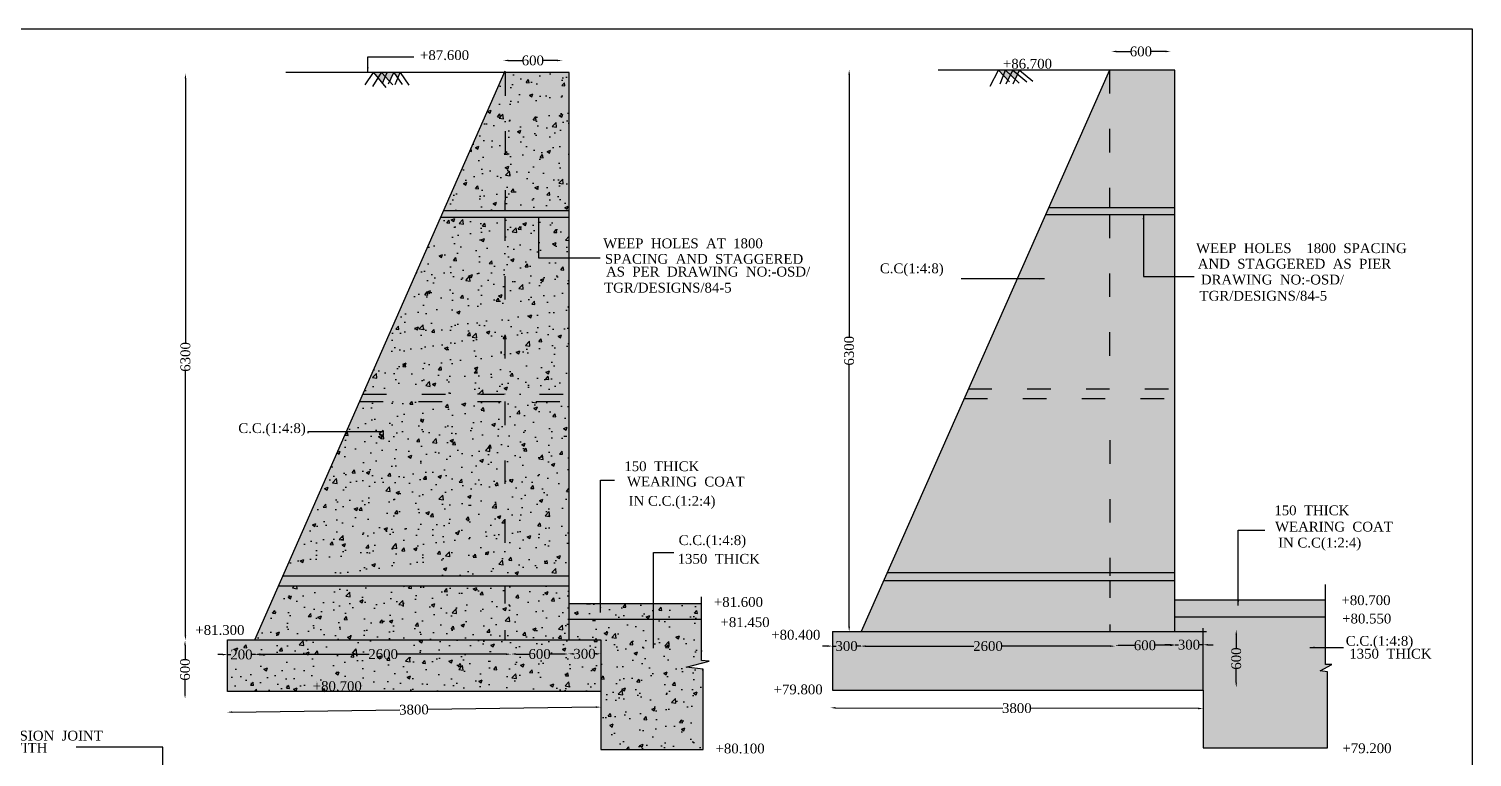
# Model space of a CAD drawing. Header units: millimetres. Extents: x 406 to 27759, y 434 to 17008.
# Drawn here: x 13044 to 27759, y 9581 to 17008 of the extents above; entities that cross this region are included whole.
import ezdxf

# ---------------------------------------------------------------- set-up
doc = ezdxf.new("R2010")
doc.units = ezdxf.units.MM
doc.linetypes.add('ACAD_ISO03W100', pattern=[30, 12, -18])
for name, color, linetype in [('DIM', 5, 'Continuous'), ('DOT LINE', 3, 'Continuous'), ('dwg', 20, 'Continuous'), ('HATCH', 2, 'Continuous'), ('TEXT', 7, 'Continuous')]:
    doc.layers.add(name, color=color, linetype=linetype)
doc.layers.add('TITLE', color=7, linetype='Continuous', lineweight=30)
doc.styles.get("Standard").update_dxf_attribs({"font": 'TIMES.TTF', "height": 100})
doc.dimstyles.new('ISO-25', dxfattribs={"dimtxt": 100, "dimasz": 50, "dimexe": 1.265, "dimexo": 0.625, "dimtad": 0, "dimdec": 1, "dimtxsty": 'Standard', "dimcen": 2.5, "dimse1": 1, "dimse2": 1, "dimclre": 5, "dimclrt": 4, "dimadec": 0, "dimazin": 0, "dimtfac": 1, "dimtdec": 1, "dimtmove": 0, "dimatfit": 3, "dimfxl": 1, "dimarcsym": 0})
pattern_1 = [(50, (0, 0), (364.3693, -31.8782), [38.1, -419.1]), (355, (0, 0), (-70.4857, 382.1133), [30.48, -335.28]), (100.451, (30.36, -2.66), (293.885, 350.2334), [32.38, -356.18]), (46.1842, (0, 101.6), (542.158, -84.0847), [57.15, -628.65]), (96.6356, (45.2, 94.6), (474.8085, 494.851), [48.57, -534.27]), (351.184, (0, 101.6), (474.809, 494.85), [45.72, -502.92]), (21, (50.8, 76.2), (303.2298, -204.531), [38.1, -419.1]), (326, (50.8, 76.2), (123.604, 368.376), [30.48, -335.28]), (71.4514, (76.07, 59.16), (426.833, 163.8457), [32.38, -356.18]), (37.5, (0, 0), (6.1772, 169.1101), [0, -331.216, 0, -340.36, 0, -336.55]), (7.5, (0, 0), (133.6393, 200.3611), [0, -194.056, 0, -323.596, 0, -128.27]), (327.5, (-113.28, 0), (271.1812, -11.4575), [0, -127, 0, -396.24, 0, -525.78]), (317.5, (-164.08, 0), (296.2584, 50.853), [0, -165.1, 0, -263.144, 0, -373.38])]

# ---------------------------------------------------------------- blocks, each defined once
blk = doc.blocks.new('*D17')
at = {"layer": 'Defpoints', "color": 0, "ltscale": 15}
for p in [(14643, 16553), (14640, 10771), (14643, 10771)]:
    blk.add_point(p, dxfattribs=at)
at = {"layer": 'DIM', "color": 0, "lineweight": -2, "ltscale": 15}
for p, q in [((14640, 16503), (14640, 13804)), ((14640, 10821), (14640, 13519))]:
    blk.add_line(p, q, dxfattribs=at)
at = {"layer": 'DIM', "color": 0, "ltscale": 15}
for points in [[(14632, 16503), (14648, 16503), (14640, 16553)], [(14632, 10821), (14648, 10821), (14640, 10771)]]:
    blk.add_solid(points, dxfattribs=at)
at = {"layer": 'DIM', "color": 4, "ltscale": 15, "insert": (14640, 13662), "char_height": 100, "attachment_point": 5, "rotation": 90}
blk.add_mtext('6300', dxfattribs=at)
blk = doc.blocks.new('*D18')
at = {"layer": 'Defpoints', "color": 0, "ltscale": 15}
for p in [(17881, 16702), (18482, 16702), (18482, 16685)]:
    blk.add_point(p, dxfattribs=at)
at = {"layer": 'DIM', "color": 0, "lineweight": -2, "ltscale": 15}
for p, q in [((17931, 16685), (18076, 16685)), ((18432, 16685), (18287, 16685))]:
    blk.add_line(p, q, dxfattribs=at)
at = {"layer": 'DIM', "color": 0, "ltscale": 15}
for points in [[(17931, 16693), (17931, 16677), (17881, 16685)], [(18432, 16693), (18432, 16677), (18482, 16685)]]:
    blk.add_solid(points, dxfattribs=at)
at = {"layer": 'DIM', "color": 4, "ltscale": 15, "insert": (18182, 16685), "char_height": 100, "attachment_point": 5}
blk.add_mtext('600', dxfattribs=at)
blk = doc.blocks.new('*D19')
at = {"layer": 'Defpoints', "color": 0, "ltscale": 15}
for p in [(14640, 10771), (14636, 10177), (14640, 10177)]:
    blk.add_point(p, dxfattribs=at)
at = {"layer": 'DIM', "color": 0, "lineweight": -2, "ltscale": 15}
for p, q in [((14636, 10721), (14636, 10580)), ((14636, 10227), (14636, 10368))]:
    blk.add_line(p, q, dxfattribs=at)
at = {"layer": 'DIM', "color": 0, "ltscale": 15}
for points in [[(14627, 10721), (14644, 10721), (14636, 10771)], [(14627, 10227), (14644, 10227), (14636, 10177)]]:
    blk.add_solid(points, dxfattribs=at)
at = {"layer": 'DIM', "color": 4, "ltscale": 15, "insert": (14636, 10474), "char_height": 100, "attachment_point": 5, "rotation": 90}
blk.add_mtext('600', dxfattribs=at)
blk = doc.blocks.new('*D20')
at = {"layer": 'Defpoints', "color": 0, "ltscale": 15}
for p in [(15069, 10630), (15353, 10630), (15353, 10627)]:
    blk.add_point(p, dxfattribs=at)
at = {"layer": 'DIM', "color": 0, "lineweight": -2, "ltscale": 15}
for p, q in [((15019, 10627), (14969, 10627)), ((15069, 10627), (15104, 10627)), ((15353, 10627), (15318, 10627)), ((15403, 10627), (15453, 10627))]:
    blk.add_line(p, q, dxfattribs=at)
at = {"layer": 'DIM', "color": 0, "ltscale": 15}
for points in [[(15019, 10635), (15019, 10618), (15069, 10627)], [(15403, 10635), (15403, 10618), (15353, 10627)]]:
    blk.add_solid(points, dxfattribs=at)
at = {"layer": 'DIM', "color": 4, "ltscale": 15, "insert": (15211, 10627), "char_height": 100, "attachment_point": 5}
blk.add_mtext('200', dxfattribs=at)
blk = doc.blocks.new('*D21')
at = {"layer": 'Defpoints', "color": 0, "ltscale": 15}
for p in [(15353, 10627), (17960, 10631), (17960, 10627)]:
    blk.add_point(p, dxfattribs=at)
at = {"layer": 'DIM', "color": 0, "lineweight": -2, "ltscale": 15}
for p, q in [((15403, 10631), (16512, 10631)), ((17910, 10631), (16801, 10631))]:
    blk.add_line(p, q, dxfattribs=at)
at = {"layer": 'DIM', "color": 0, "ltscale": 15}
for points in [[(15403, 10639), (15403, 10622), (15353, 10631)], [(17910, 10639), (17910, 10622), (17960, 10631)]]:
    blk.add_solid(points, dxfattribs=at)
at = {"layer": 'DIM', "color": 4, "ltscale": 15, "insert": (16656, 10631), "char_height": 100, "attachment_point": 5}
blk.add_mtext('2600', dxfattribs=at)
blk = doc.blocks.new('*D22')
at = {"layer": 'Defpoints', "color": 0, "ltscale": 15}
for p in [(17960, 10631), (18543, 10632), (18543, 10631)]:
    blk.add_point(p, dxfattribs=at)
at = {"layer": 'DIM', "color": 0, "lineweight": -2, "ltscale": 15}
for p, q in [((18010, 10632), (18146, 10632)), ((18493, 10632), (18357, 10632))]:
    blk.add_line(p, q, dxfattribs=at)
at = {"layer": 'DIM', "color": 0, "ltscale": 15}
for points in [[(18010, 10641), (18010, 10624), (17960, 10632)], [(18493, 10641), (18493, 10624), (18543, 10632)]]:
    blk.add_solid(points, dxfattribs=at)
at = {"layer": 'DIM', "color": 4, "ltscale": 15, "insert": (18251, 10632), "char_height": 100, "attachment_point": 5}
blk.add_mtext('600', dxfattribs=at)
blk = doc.blocks.new('*D23')
at = {"layer": 'Defpoints', "color": 0, "ltscale": 15}
for p in [(18543, 10632), (18875, 10634), (18875, 10633)]:
    blk.add_point(p, dxfattribs=at)
at = {"layer": 'DIM', "color": 0, "lineweight": -2, "ltscale": 15}
for p, q in [((18593, 10634), (18603, 10634)), ((18825, 10634), (18815, 10634))]:
    blk.add_line(p, q, dxfattribs=at)
at = {"layer": 'DIM', "color": 0, "ltscale": 15}
for points in [[(18593, 10642), (18593, 10626), (18543, 10634)], [(18825, 10643), (18825, 10626), (18875, 10634)]]:
    blk.add_solid(points, dxfattribs=at)
at = {"layer": 'DIM', "color": 4, "ltscale": 15, "insert": (18709, 10634), "char_height": 100, "attachment_point": 5, "rotation": 0.0839}
blk.add_mtext('300', dxfattribs=at)
blk = doc.blocks.new('*D24')
at = {"layer": 'Defpoints', "color": 0, "ltscale": 15}
for p in [(15065, 10039), (18875, 10091), (18875, 10091)]:
    blk.add_point(p, dxfattribs=at)
at = {"layer": 'DIM', "color": 0, "lineweight": -2, "ltscale": 15}
for p, q in [((15115, 10040), (16827, 10063)), ((18825, 10091), (17113, 10067))]:
    blk.add_line(p, q, dxfattribs=at)
at = {"layer": 'DIM', "color": 0, "ltscale": 15}
for points in [[(15115, 10048), (15115, 10032), (15065, 10039)], [(18825, 10099), (18825, 10082), (18875, 10091)]]:
    blk.add_solid(points, dxfattribs=at)
at = {"layer": 'DIM', "color": 4, "ltscale": 15, "insert": (16970, 10065), "char_height": 100, "attachment_point": 5, "rotation": 0.783}
blk.add_mtext('3800', dxfattribs=at)
blk = doc.blocks.new('*D25')
at = {"layer": 'Defpoints', "color": 0, "ltscale": 15}
for p in [(21391, 16590), (21407, 16590), (21391, 10860)]:
    blk.add_point(p, dxfattribs=at)
at = {"layer": 'DIM', "color": 0, "lineweight": -2, "ltscale": 15}
for p, q in [((21407, 16540), (21407, 13868)), ((21407, 10910), (21407, 13583))]:
    blk.add_line(p, q, dxfattribs=at)
at = {"layer": 'DIM', "color": 0, "ltscale": 15}
for points in [[(21399, 16540), (21416, 16540), (21407, 16590)], [(21399, 10910), (21416, 10910), (21407, 10860)]]:
    blk.add_solid(points, dxfattribs=at)
at = {"layer": 'DIM', "color": 4, "ltscale": 15, "insert": (21407, 13725), "char_height": 100, "attachment_point": 5, "rotation": 90}
blk.add_mtext('6300', dxfattribs=at)
blk = doc.blocks.new('*D26')
at = {"layer": 'Defpoints', "color": 0, "ltscale": 15}
for p in [(24684, 16777), (24081, 16776), (24684, 16776)]:
    blk.add_point(p, dxfattribs=at)
at = {"layer": 'DIM', "color": 0, "lineweight": -2, "ltscale": 15}
for p, q in [((24131, 16777), (24277, 16777)), ((24634, 16777), (24488, 16777))]:
    blk.add_line(p, q, dxfattribs=at)
at = {"layer": 'DIM', "color": 0, "ltscale": 15}
for points in [[(24131, 16785), (24131, 16769), (24081, 16777)], [(24634, 16785), (24634, 16769), (24684, 16777)]]:
    blk.add_solid(points, dxfattribs=at)
at = {"layer": 'DIM', "color": 4, "ltscale": 15, "insert": (24382, 16777), "char_height": 100, "attachment_point": 5}
blk.add_mtext('600', dxfattribs=at)
blk = doc.blocks.new('*D27')
at = {"layer": 'Defpoints', "color": 0, "ltscale": 15}
for p in [(25363, 10881), (25354, 10291), (25363, 10291)]:
    blk.add_point(p, dxfattribs=at)
at = {"layer": 'DIM', "color": 0, "lineweight": -2, "ltscale": 15}
for p, q in [((25354, 10831), (25354, 10691)), ((25354, 10341), (25354, 10480))]:
    blk.add_line(p, q, dxfattribs=at)
at = {"layer": 'DIM', "color": 0, "ltscale": 15}
for points in [[(25346, 10831), (25362, 10831), (25354, 10881)], [(25346, 10341), (25362, 10341), (25354, 10291)]]:
    blk.add_solid(points, dxfattribs=at)
at = {"layer": 'DIM', "color": 4, "ltscale": 15, "insert": (25354, 10586), "char_height": 100, "attachment_point": 5, "rotation": 90}
blk.add_mtext('600', dxfattribs=at)
blk = doc.blocks.new('*D28')
at = {"layer": 'Defpoints', "color": 0, "ltscale": 15}
for p in [(24727, 10727), (25017, 10727), (25017, 10727)]:
    blk.add_point(p, dxfattribs=at)
at = {"layer": 'DIM', "color": 0, "lineweight": -2, "ltscale": 15}
for p, q in [((24677, 10727), (24627, 10727)), ((24727, 10727), (24766, 10727)), ((25017, 10727), (24978, 10727)), ((25067, 10727), (25117, 10726))]:
    blk.add_line(p, q, dxfattribs=at)
at = {"layer": 'DIM', "color": 0, "ltscale": 15}
for points in [[(24677, 10735), (24677, 10719), (24727, 10727)], [(25067, 10735), (25067, 10718), (25017, 10727)]]:
    blk.add_solid(points, dxfattribs=at)
at = {"layer": 'DIM', "color": 4, "ltscale": 15, "insert": (24872, 10727), "char_height": 100, "attachment_point": 5, "rotation": 359.9361}
blk.add_mtext('300', dxfattribs=at)
blk = doc.blocks.new('*D29')
at = {"layer": 'Defpoints', "color": 0, "ltscale": 15}
for p in [(24119, 10727), (24119, 10721), (24727, 10727)]:
    blk.add_point(p, dxfattribs=at)
at = {"layer": 'DIM', "color": 0, "lineweight": -2, "ltscale": 15}
for p, q in [((24169, 10721), (24318, 10721)), ((24677, 10721), (24529, 10721))]:
    blk.add_line(p, q, dxfattribs=at)
at = {"layer": 'DIM', "color": 0, "ltscale": 15}
for points in [[(24169, 10729), (24169, 10712), (24119, 10721)], [(24677, 10729), (24677, 10712), (24727, 10721)]]:
    blk.add_solid(points, dxfattribs=at)
at = {"layer": 'DIM', "color": 4, "ltscale": 15, "insert": (24423, 10721), "char_height": 100, "attachment_point": 5}
blk.add_mtext('600', dxfattribs=at)
blk = doc.blocks.new('*D30')
at = {"layer": 'Defpoints', "color": 0, "ltscale": 15}
for p in [(21526, 10721), (21526, 10713), (24119, 10721)]:
    blk.add_point(p, dxfattribs=at)
at = {"layer": 'DIM', "color": 0, "lineweight": -2, "ltscale": 15}
for p, q in [((21576, 10713), (22679, 10713)), ((24069, 10713), (22967, 10713))]:
    blk.add_line(p, q, dxfattribs=at)
at = {"layer": 'DIM', "color": 0, "ltscale": 15}
for points in [[(21576, 10721), (21576, 10704), (21526, 10713)], [(24069, 10721), (24069, 10704), (24119, 10713)]]:
    blk.add_solid(points, dxfattribs=at)
at = {"layer": 'DIM', "color": 4, "ltscale": 15, "insert": (22823, 10713), "char_height": 100, "attachment_point": 5}
blk.add_mtext('2600', dxfattribs=at)
blk = doc.blocks.new('*D31')
at = {"layer": 'Defpoints', "color": 0, "ltscale": 15}
for p in [(21236, 10713), (21236, 10713), (21526, 10713)]:
    blk.add_point(p, dxfattribs=at)
at = {"layer": 'DIM', "color": 0, "lineweight": -2, "ltscale": 15}
for p, q in [((21186, 10714), (21136, 10714)), ((21236, 10713), (21275, 10713)), ((21526, 10713), (21487, 10713)), ((21576, 10712), (21626, 10712))]:
    blk.add_line(p, q, dxfattribs=at)
at = {"layer": 'DIM', "color": 0, "ltscale": 15}
for points in [[(21186, 10722), (21186, 10705), (21236, 10713)], [(21576, 10721), (21576, 10704), (21526, 10713)]]:
    blk.add_solid(points, dxfattribs=at)
at = {"layer": 'DIM', "color": 4, "ltscale": 15, "insert": (21381, 10713), "char_height": 100, "attachment_point": 5, "rotation": 359.8355}
blk.add_mtext('300', dxfattribs=at)
blk = doc.blocks.new('*D68')
at = {"layer": 'Defpoints', "color": 0, "linetype": 'ByBlock', "ltscale": 15}
for p in [(21217, 10082), (25017, 10077), (25017, 10075)]:
    blk.add_point(p, dxfattribs=at)
at = {"layer": 'DIM', "color": 0, "linetype": 'ByBlock', "lineweight": -2, "ltscale": 15}
for p, q in [((21267, 10084), (22974, 10081)), ((24967, 10077), (23260, 10080))]:
    blk.add_line(p, q, dxfattribs=at)
at = {"layer": 'DIM', "color": 0, "linetype": 'ByBlock', "ltscale": 15}
for points in [[(21267, 10092), (21267, 10075), (21217, 10084)], [(24967, 10085), (24967, 10068), (25017, 10077)]]:
    blk.add_solid(points, dxfattribs=at)
at = {"layer": 'DIM', "color": 4, "linetype": 'ByBlock', "ltscale": 15, "insert": (23117, 10080), "char_height": 100, "attachment_point": 5, "rotation": 359.8938}
blk.add_mtext('3800', dxfattribs=at)

msp = doc.modelspace()

# ---------------------------------------------------------------- hatches: boundary and pattern name
at = {"layer": 'HATCH', "ltscale": 15}
h = msp.add_hatch(dxfattribs=at)
h.set_pattern_fill('AR-CONC', color=256, scale=2, style=0)
h.set_pattern_definition(pattern_1)
h.paths.add_polyline_path([(4974.3, 15031.6), (4974.3, 15183.85), (4029.8, 15183.85), (3991.62, 15041.3), (3951.16, 15118.1), (3929.26, 15052.67), (3855.94, 15183.85), (3650.1, 15183.85), (3049.49, 15545.17), (2937.02, 15466.01), (2937.02, 15542.48), (2878.56, 15500.11), (2900.43, 15634.84), (3650.1, 15183.85), (4974.3, 15183.85), (4974.3, 12576.6), (5026.74, 12531.47), (5080.09, 12467.07), (5137.88, 12400.44), (5177.89, 12327.16), (5137.88, 12225), (5060.08, 12123.58), (2132.06, 12123.58), (2132.06, 12383.34), (2033.94, 12412.75), (2118.64, 12457.85), (2118.64, 12981.7), (2919.37, 12981.7), (4256.46, 15031.6)], flags=16)
h.paths.add_polyline_path([(8294.54, 15233.41), (9217.89, 15233.41), (9770.77, 15605.61), (9744.98, 15405.52), (9572.49, 15472.13), (9217.89, 15233.41), (8918.51, 15233.41), (10372.76, 13087.67), (10993.03, 13087.67), (10993.03, 12564.44), (11060.9, 12561.9), (10900.98, 12509.54), (11025.23, 12482.69), (11025.23, 12233.28), (8294.54, 12233.28)], flags=16)
h.paths.add_polyline_path([(3954.88, 8848.08), (4528.82, 8848.08), (5218.19, 4175.4), (5539.7, 4175.4), (5539.7, 2375.05), (4942.89, 2375.05), (4424.31, 3532.8), (2240.23, 3532.8), (2240.23, 4175.4), (2541.62, 4175.4), (3954.88, 8848.08), (3000.44, 9083.3), (2910.5, 8965.22), (2885.07, 9037.88), (2835.85, 8974.39), (2777.14, 9138.33)], flags=16)
h.paths.add_polyline_path([(8560.24, 9113.06), (9165.53, 9113.06), (10165.97, 9254.23), (10117.32, 9085.41), (9974.74, 9227.24), (9165.53, 9113.06), (10857.26, 4213.32), (11156.77, 4213.32), (11156.77, 3665.13), (8694.15, 3665.13), (8377.79, 2394.39), (7771.32, 2394.39), (7771.32, 4213.32), (8061.42, 4213.32)], flags=16)
h.paths.add_polyline_path([(13331.72, 9279.43), (15498.14, 9279.43), (15498.14, 8183.29), (15633.49, 8141.53), (15442.41, 8152.47), (15531.48, 8101.8), (15531.48, 6650.47), (13353.09, 6650.47), (13353.09, 8078.59), (13489.66, 8112.3), (13271.15, 8112.3), (13331.72, 8174.91)], flags=16)
h.paths.add_polyline_path([(18551.3, 16564.02), (18551.3, 11144.58), (19901.85, 11144.58), (19901.85, 10566.39), (19980.3, 10558.31), (19744.14, 10499.32), (19918.99, 10478.89), (19918.99, 9658.92), (18875.14, 9658.92), (18875.14, 10249.45), (15068.9, 10249.45), (15068.9, 10776.25), (15349.11, 10776.25), (17893.46, 16564.02), (16829.25, 16564.02), (16805.17, 16503.46), (16764.05, 16564.02), (16722.13, 16471.49), (16678.26, 16520.03), (16648.8, 16453.19), (16558.81, 16564.02)], flags=16)
h.paths.add_polyline_path([(13120.33, 4780.48), (17727.67, 4780.48, -0.32477082), (17917.83, 4409.47), (13131.72, 4409.47), (13131.72, 4389.04), (17919.51, 4389.04, -0.27958138), (17683.22, 3832.63), (13134.44, 3832.63), (13134.44, 4025.78), (13192.58, 4052.86), (13064.06, 4052.86), (13131.72, 4079.94), (13131.72, 4555.94), (13063.63, 4569.25), (13189.05, 4608.72), (13120.33, 4619.18)], flags=16)
h.paths.add_polyline_path([(15955.2, 4712.43, -0.41421356), (15947.95, 4719.68, -1), (15962.46, 4719.68, -0.41421356), (15955.2, 4712.43), (17709.28, 4712.43, -0.22873612), (17837.39, 4456.88), (13648.07, 4456.88, -0.41421356), (13640.82, 4464.13, -1), (13655.32, 4464.13, -0.41421356), (13648.07, 4456.88), (14380.05, 4456.88, -0.41421356), (14372.8, 4464.13, -1), (14387.3, 4464.13, -0.41421356), (14380.05, 4456.88), (15625.81, 4456.88, -0.41421356), (15618.55, 4464.13, -1), (15633.06, 4464.13, -0.41421356), (15625.81, 4456.88), (17837.39, 4456.88, 0.22873612), (17709.28, 4712.43)], flags=0)
h.paths.add_polyline_path([(13275.66, 4695.24, -1), (13261.15, 4695.24, -1)], flags=0)
h.paths.add_polyline_path([(13282.14, 4471.38, -1), (13267.64, 4471.38, -1)], flags=0)
h.paths.add_polyline_path([(14377.4, 4328.8, -1), (14391.91, 4328.8), (14818.08, 4328.8, -1), (14832.58, 4328.8), (15206.31, 4328.8, -1), (15220.81, 4328.8), (15646.43, 4328.8, -1), (15660.93, 4328.8), (15982.46, 4328.8, -1), (15996.97, 4328.8), (16363.35, 4328.8, -1), (16377.85, 4328.8), (16674.29, 4328.8, -1), (16688.79, 4328.8), (17035.03, 4328.8, -1), (17049.54, 4328.8), (17430.57, 4328.8, -1), (17445.08, 4328.8), (17853.28, 4328.8, -0.11937002), (17673.18, 3889.07), (17479.53, 3889.07, -1), (17465.03, 3889.07), (13656.35, 3889.07, -1), (13641.85, 3889.07), (13263.41, 3889.07, -1), (13248.91, 3889.07, -1), (13263.41, 3889.07), (13641.85, 3889.07, -1), (13656.35, 3889.07), (17465.03, 3889.07, -1), (17479.53, 3889.07), (17673.18, 3889.07, 0.11937002), (17853.28, 4328.8), (17445.08, 4328.8, -1), (17430.57, 4328.8), (17049.54, 4328.8, -1), (17035.03, 4328.8), (16688.79, 4328.8, -1), (16674.29, 4328.8), (16377.85, 4328.8, -1), (16363.35, 4328.8), (15996.97, 4328.8, -1), (15982.46, 4328.8), (15660.93, 4328.8, -1), (15646.43, 4328.8), (15220.81, 4328.8, -1), (15206.31, 4328.8), (14832.58, 4328.8, -1), (14818.08, 4328.8), (14391.91, 4328.8, -1)], flags=0)
h.paths.add_polyline_path([(13609.58, 4695.24, -1), (13595.07, 4695.24, -1)], flags=0)
h.paths.add_polyline_path([(13282.81, 4317.84, -1), (13268.31, 4317.84, -1)], flags=0)
h.paths.add_polyline_path([(13950.42, 4695.24, -1), (13935.92, 4695.24, -1)], flags=0)
h.paths.add_polyline_path([(13650.73, 4317.84, -1), (13636.23, 4317.84, -1)], flags=0)
h.paths.add_polyline_path([(13999.97, 4471.38, -1), (13985.47, 4471.38, -1)], flags=0)
h.paths.add_polyline_path([(14336.24, 4695.24, -1), (14321.74, 4695.24, -1)], flags=0)
h.paths.add_polyline_path([(13992.29, 4317.84, -1), (13977.79, 4317.84, -1)], flags=0)
h.paths.add_polyline_path([(14772.21, 4695.24, -1), (14757.71, 4695.24, -1)], flags=0)
h.paths.add_polyline_path([(14027.72, 3902.42, -1), (14013.22, 3902.42, -1)], flags=0)
h.paths.add_polyline_path([(14796.69, 4471.38, -1), (14782.19, 4471.38, -1)], flags=0)
h.paths.add_polyline_path([(15178.31, 4695.24, -1), (15163.8, 4695.24, -1)], flags=0)
h.paths.add_polyline_path([(14417.89, 3902.42, -1), (14403.39, 3902.42, -1)], flags=0)
h.paths.add_polyline_path([(15225.55, 4471.38, -1), (15211.04, 4471.38, -1)], flags=0)
h.paths.add_polyline_path([(15612.72, 4695.24, -1), (15598.22, 4695.24, -1)], flags=0)
h.paths.add_polyline_path([(14827.28, 3902.42, -1), (14812.77, 3902.42, -1)], flags=0)
h.paths.add_polyline_path([(15249.96, 3902.42, -1), (15235.46, 3902.42, -1)], flags=0)
h.paths.add_polyline_path([(15976.39, 4471.38, -1), (15961.89, 4471.38, -1)], flags=0)
h.paths.add_polyline_path([(16307.5, 4695.24, -1), (16293, 4695.24, -1)], flags=0)
h.paths.add_polyline_path([(15645.02, 3902.42, -1), (15630.52, 3902.42, -1)], flags=0)
h.paths.add_polyline_path([(16335.79, 4471.38, -1), (16321.29, 4471.38, -1)], flags=0)
h.paths.add_polyline_path([(16630.1, 4695.24, -1), (16615.59, 4695.24, -1)], flags=0)
h.paths.add_polyline_path([(15998.05, 3902.42, -1), (15983.54, 3902.42, -1)], flags=0)
h.paths.add_polyline_path([(16652.81, 4471.38, -1), (16638.31, 4471.38, -1)], flags=0)
h.paths.add_polyline_path([(17003.45, 4695.24, -1), (16988.95, 4695.24, -1)], flags=0)
h.paths.add_polyline_path([(16385.47, 3902.42, -1), (16370.97, 3902.42, -1)], flags=0)
h.paths.add_polyline_path([(17027.22, 4471.38, -1), (17012.72, 4471.38, -1)], flags=0)
h.paths.add_polyline_path([(17047.33, 4416.72, -1), (17032.83, 4416.72, -1)], flags=0)
h.paths.add_polyline_path([(17362.96, 4695.24, -1), (17348.46, 4695.24, -1)], flags=0)
h.paths.add_polyline_path([(16689.57, 3902.42, -1), (16675.07, 3902.42, -1)], flags=0)
h.paths.add_polyline_path([(17404.24, 4471.38, -1), (17389.73, 4471.38, -1)], flags=0)
h.paths.add_polyline_path([(17622.91, 4693.32, -1), (17608.41, 4693.32, -1)], flags=0)
h.paths.add_polyline_path([(17083.36, 3902.42, -1), (17068.86, 3902.42, -1)], flags=0)
h.paths.add_polyline_path([(17748.46, 4657.68, -1), (17733.95, 4657.68, -1)], flags=0)
h.paths.add_polyline_path([(17678.51, 4471.38, -1), (17664.01, 4471.38, -1)], flags=0)
h.paths.add_polyline_path([(17823.63, 4479.32, -1), (17809.12, 4479.32, -1)], flags=0)
h.paths.add_polyline_path([(17707.4, 4317.84, -1), (17692.89, 4317.84, -1)], flags=0)
h.paths.add_polyline_path([(17824.34, 4270.22, -1), (17809.84, 4270.22, -1)], flags=0)
h.paths.add_polyline_path([(17794.09, 4177.01, -1), (17779.58, 4177.01, -1)], flags=0)
h.paths.add_polyline_path([(21236, 10860.43), (21528, 10860.43), (24060.9, 16588.03), (23145.46, 16588.03), (23100.86, 16493.74), (23052.29, 16539.87), (23026.79, 16486.34), (22928.36, 16588.03), (24728.05, 16588.03), (24728.05, 11185.02), (26265.29, 11183.41), (26265.29, 10524.91), (26327.03, 10524.91), (26209.07, 10462.13), (26283.02, 10450.01), (26283.02, 9675.54), (25016.91, 9675.54), (25016.91, 10264.46), (21236, 10264.46)], flags=16)
h.paths.add_polyline_path([(17734.83, 4054.83, -1), (17720.33, 4054.83, -1)], flags=0)
h.paths.add_polyline_path([(17674.32, 3902.42, -1), (17659.81, 3902.42, -1)], flags=0)
h.paths.add_polyline_path([(10271.91, 13236.47), (10372.76, 13087.67), (10993.03, 13087.67), (10993.03, 12564.44), (11060.9, 12561.9), (10900.98, 12509.54), (11025.23, 12482.69), (11025.23, 12233.28), (8294.54, 12233.28), (8294.54, 13236.47)])
h = msp.add_hatch(dxfattribs=at)
h.set_pattern_fill('AR-CONC', color=256, scale=2, style=0)
h.set_pattern_definition(pattern_1)
h.paths.add_polyline_path([(17898.18, 15154.69), (17899.2, 16564.02), (17893.46, 16564.02), (17273.9, 15154.69)])
h.paths.add_polyline_path([(17898.18, 15154.69), (18551.3, 15154.69), (18551.3, 16564.02), (17899.2, 16564.02)])
h.paths.add_polyline_path([(16450.26, 13281.1), (17896.83, 13281.1), (17898.13, 15085.93), (17243.68, 15085.93)])
h.paths.add_polyline_path([(17896.83, 13281.1), (18551.3, 13281.1), (18551.3, 15085.93), (17898.13, 15085.93)])
h.paths.add_polyline_path([(16417.52, 13206.62), (15635.7, 11428.18), (17895.5, 11428.18), (17896.78, 13206.62)])
h.paths.add_polyline_path([(18551.3, 13206.62), (17896.78, 13206.62), (17895.5, 11428.18), (18551.3, 11428.18)])
h.paths.add_polyline_path([(15068.9, 10776.25), (15068.9, 10249.45), (18875.14, 10249.45), (18875.14, 10776.25)])
h.paths.add_polyline_path([(17895.03, 10776.25), (17895.42, 11326.5), (15591, 11326.5), (15349.11, 10776.25)])
h.paths.add_polyline_path([(18551.3, 11326.5), (17895.42, 11326.5), (17895.03, 10776.25), (18551.3, 10776.25)])
h.paths.add_polyline_path([(19744.14, 10499.32), (19980.3, 10558.31), (19901.85, 10566.39), (19901.85, 10985.39), (18551.3, 10985.39), (18551.3, 10776.25), (18875.14, 10776.25), (18875.14, 9658.92), (19918.99, 9658.92), (19918.99, 10478.89)])
h.paths.add_polyline_path([(18551.3, 11144.58), (18551.3, 10985.39), (19901.85, 10985.39), (19901.85, 11144.58)])
h = msp.add_hatch(dxfattribs=at)
h.set_pattern_fill('AR-CONC', color=256, scale=2, style=0)
h.set_pattern_definition(pattern_1)
h.paths.add_polyline_path([(24728.05, 16588.03), (24060.9, 16588.03), (24061.87, 15185.89), (24728.05, 15185.89)])
h.paths.add_polyline_path([(24060.9, 16588.03), (23440.83, 15185.89), (24061.87, 15185.89)])
h.paths.add_polyline_path([(24061.92, 15113.55), (23408.84, 15113.55), (22622.55, 13335.54), (24063.15, 13335.54)])
h.paths.add_polyline_path([(24728.05, 15113.55), (24061.92, 15113.55), (24063.15, 13335.54), (24728.05, 13335.54)])
h.paths.add_polyline_path([(24728.05, 13236.37), (22578.7, 13236.37), (21795.24, 11464.74), (24728.05, 11464.74)])
h.paths.add_polyline_path([(24064.5, 11383.66), (21759.38, 11383.66), (21528, 10860.43), (24064.86, 10860.43)])
h.paths.add_polyline_path([(24728.05, 11383.66), (24064.5, 11383.66), (24064.86, 10860.43), (24728.05, 10860.43)])
h.paths.add_polyline_path([(25016.91, 10860.43), (21236, 10860.43), (21236, 10264.46), (25016.91, 10264.46)])
h.paths.add_polyline_path([(26265.29, 11010.84), (24728.05, 11011.29), (24728.05, 10860.43), (25016.91, 10860.43), (25016.91, 10264.46), (25016.91, 9675.54), (26283.02, 9675.54), (26283.02, 10450.01), (26209.07, 10462.13), (26327.03, 10524.91), (26265.29, 10524.91)])
h.paths.add_polyline_path([(26265.29, 11183.41), (24728.05, 11185.02), (24728.05, 11011.29), (26265.29, 11010.84)])

# ---------------------------------------------------------------- linework, layer by layer
at = {"layer": 'DOT LINE', "linetype": 'ACAD_ISO03W100', "ltscale": 20}
for points in [[(17899.2, 16564.02), (17898.18, 15154.69)], [(24060.9, 16588.03), (24061.87, 15185.89)], [(17898.13, 15085.93), (17896.83, 13281.1)], [(24061.92, 15113.55), (24063.15, 13335.54)], [(16450.26, 13281.1), (18551.3, 13281.1)], [(22622.55, 13335.54), (24728.05, 13335.54)], [(16417.52, 13206.62), (18551.3, 13206.62)], [(17896.78, 13206.62), (17895.5, 11428.18)], [(22578.7, 13236.37), (24728.05, 13236.37)], [(24063.51, 12811.94), (24064.47, 11428.71)]]:
    msp.add_lwpolyline(points, dxfattribs=at)
at = {"layer": 'DOT LINE', "linetype": 'ACAD_ISO03W100', "ltscale": 15}
for points in [[(24064.5, 11383.66), (24064.86, 10860.43)], [(17895.42, 11326.5), (17895.03, 10776.25)]]:
    msp.add_lwpolyline(points, dxfattribs=at)
at = {"layer": 'dwg', "ltscale": 15}
for points in [[(15349.13, 10776.3), (17900.3, 16579.57)], [(18551.3, 10776.25), (18551.3, 16564.02), (15663.38, 16564.02)], [(24060.9, 16588.03), (21528, 10860.43)], [(24728.05, 10860.43), (24728.05, 16588.03), (22313.45, 16588.03)], [(23440.83, 15185.89), (24728.05, 15185.89)], [(17243.68, 15085.93), (18551.3, 15085.93)], [(17273.9, 15154.69), (18551.3, 15154.69)], [(23408.84, 15113.55), (24728.05, 15113.55)], [(15635, 11428.18), (18551.3, 11428.18)], [(21759.38, 11383.66), (24728.05, 11383.66)], [(21795.24, 11464.74), (24728.05, 11464.74)], [(25016.91, 10264.46), (25016.91, 9675.54), (26283.02, 9675.54), (26283.02, 10450.01), (26209.07, 10462.13), (26327.03, 10524.91), (26265.29, 10524.91), (26265.29, 11339.75)], [(15068.9, 10776.25), (18875.14, 10776.25), (18875.14, 9658.92), (19918.99, 9658.92), (19918.99, 10478.89), (19744.14, 10499.32), (19980.3, 10558.31), (19901.85, 10566.39), (19901.85, 11214.84)], [(15591, 11326.5), (18551.3, 11326.5)], [(24728.05, 11185.02), (26265.29, 11183.41)], [(19901.85, 11144.58), (18551.3, 11144.58)], [(19901.85, 10985.39), (18538.44, 10985.39)], [(21236, 10860.43), (21236, 10264.46), (25016.91, 10264.46), (25016.91, 10896.48)], [(24728.05, 11011.29), (26265.29, 11010.84)], [(18875.14, 10249.45), (15068.9, 10249.45), (15068.9, 10776.25)], [(21236, 10860.43), (25050.15, 10860.43)]]:
    msp.add_lwpolyline(points, dxfattribs=at)
at = {"layer": 'HATCH', "ltscale": 15}
for points in [[(16473.09, 16435.92), (16558.81, 16564.02), (16684.37, 16409.39)], [(16551.57, 16421.45), (16638.49, 16564.02), (16753.19, 16437.13)], [(16648.8, 16453.19), (16697.65, 16564.02)], [(16710.93, 16446.78), (16764.05, 16564.02), (16848.57, 16439.54)], [(16779.75, 16439.54), (16829.25, 16564.02), (16917.38, 16432.3)], [(22843.37, 16424.18), (22928.36, 16588.03), (23043.49, 16469.08)], [(22947.42, 16446.99), (23001.6, 16588.03), (23142.04, 16454.62)], [(23007.59, 16446.06), (23075.24, 16588.03), (23219.96, 16468.31)], [(23079.52, 16448.63), (23145.46, 16588.03), (23280.76, 16473.44)]]:
    msp.add_lwpolyline(points, dxfattribs=at)
at = {"layer": 'TITLE', "ltscale": 15}
msp.add_lwpolyline([(406.5, 17007.61), (27759.14, 17007.61), (27759.14, 434.16), (406.5, 434.16)], close=True, dxfattribs=at)

# ---------------------------------------------------------------- texts
at = {"layer": 'TEXT', "ltscale": 15}
for s, p in [('+87.600', (17031.64, 16690.18)), ('+86.700', (22975.17, 16601.62)), ('WEEP  HOLES  AT  1800', (18898.98, 14770.07)), ('WEEP  HOLES    1800  SPACING', (24944.41, 14721.04)), ('SPACING  AND  STAGGERED', (18916.21, 14611.62)), ('AS  PER  DRAWING  NO:-OSD/', (18928.39, 14481.98)), ('C.C(1:4:8)', (21720.71, 14515.33)), ('AND  STAGGERED  AS  PIER  ', (24961.65, 14562.59)), ('DRAWING  NO:-OSD/', (24992.97, 14400.95)), ('TGR/DESIGNS/84-5', (18908.74, 14318.39)), ('TGR/DESIGNS/84-5', (24979.89, 14235.79)), ('C.C.(1:4:8)', (15178.89, 12885.85)), ('150  THICK', (19114.92, 12496.98)), ('WEARING  COAT', (19142.1, 12340.82)), ('IN C.C.(1:2:4)', (19159.09, 12143.91)), ('150  THICK', (25742.38, 12047.4)), ('WEARING  COAT', (25750.12, 11881.09)), ('C.C.(1:4:8)', (19668.79, 11743.31)), ('IN C.C(1:2:4)', (25781.09, 11718.64)), ('1350  THICK', (19658.6, 11553.2)), ('+81.600', (20028.09, 11113.23)), ('+80.700', (26426.83, 11131.25)), ('+80.550', (26434.25, 10943.78)), ('+81.300', (14741.1, 10827.37)), ('+81.450', (20095.72, 10907.14)), ('+80.400', (20613.1, 10778.76)), ('C.C.(1:4:8)', (26470.56, 10716.39)), ('1350  THICK', (26506.88, 10585.76)), ('+80.700', (15937.8, 10255.18)), ('+79.800', (20636.77, 10221.3)), ('TO  BEFILLED  WITH', (11772.97, 9625.67)), ('12  THICK  EXPASION  JOINT', (11791.53, 9749.91)), ('+80.100', (20045.05, 9618.95)), ('+79.200', (26436.83, 9621.35))]:
    msp.add_text(s, height=100, dxfattribs=at).set_placement(p)

# ---------------------------------------------------------------- dimensions: what is measured, and where the dimension line sits
at = {"layer": 'DIM', "ltscale": 15}
for p1, p2, distance, text, picture, middle in [((24080.51, 16775.53), (24684.16, 16775.53), 1.35, '600', '*D26', (24382.34, 16776.87)), ((17881.47, 16701.69), (18482.38, 16701.69), -16.65, '600', '*D18', (18181.93, 16685.04)), ((14643, 16552.53), (14643, 10771.37), -2.93, '6300', '*D17', (14640.07, 13661.95)), ((21390.86, 10860.43), (21390.86, 16590.31), -16.51, '6300', '*D25', (21407.37, 13725.37)), ((14640.07, 10771.37), (14640.07, 10176.5), -4.56, '600', '*D19', (14635.51, 10473.94)), ((21525.68, 10712.53), (21236, 10713.36), 0, '300', '*D31', (21380.84, 10712.94)), ((24119.45, 10720.77), (21525.68, 10720.77), 8.25, '2600', '*D30', (22822.57, 10712.53)), ((24727.11, 10726.91), (24119.45, 10726.91), 6.14, '600', '*D29', (24423.28, 10720.77)), ((24727.11, 10726.91), (25016.91, 10726.59), 0, '300', '*D28', (24872.01, 10726.75)), ((25363.22, 10880.57), (25363.22, 10290.61), -9.28, '600', '*D27', (25353.94, 10585.59)), ((15068.9, 10630.26), (15352.93, 10630.26), -3.46, '200', '*D20', (15210.92, 10626.8)), ((15352.93, 10626.8), (17960, 10626.8), 4.01, '2600', '*D21', (16656.46, 10630.81)), ((17960, 10630.81), (18542.96, 10630.81), 1.66, '600', '*D22', (18251.48, 10632.47)), ((18542.96, 10632.47), (18875.14, 10632.95), 1.37, '300', '*D23', (18709.05, 10634.09)), ((15065.1, 10039.18), (18875.14, 10091.25), 0, '3800', '*D24', (16970.12, 10065.22))]:
    dim = msp.add_aligned_dim(p1=p1, p2=p2, distance=distance, text=text, dimstyle='ISO-25', dxfattribs=at)
    dim.commit()
    dim.dimension.update_dxf_attribs({"geometry": picture, "text_midpoint": middle})
at = {"layer": 'DIM', "linetype": 'ByBlock', "ltscale": 15}
dim = msp.add_aligned_dim(p1=(21217.26, 10082.19), p2=(25016.91, 10075.15), distance=1.59, text='3800', dimstyle='ISO-25', dxfattribs=at)
dim.commit()
dim.dimension.update_dxf_attribs({"geometry": '*D68', "text_midpoint": (23117.09, 10080.26)})

# ---------------------------------------------------------------- leaders
at = {"layer": 'DIM', "ltscale": 15}
for points in [[(16499.55, 16564.02), (16499.55, 16722.36), (16967.62, 16722.36)], [(18240.62, 15085.93), (18240.62, 14674.21), (18869.93, 14674.21)], [(24407.15, 15113.55), (24407.15, 14483.09), (24923.49, 14483.09)], [(23399.07, 14459.36), (22550.51, 14459.36)], [(16661.54, 12896.44), (15887.09, 12896.44), (15887.09, 12884.06)], [(18871.2, 11057.3), (18871.2, 12404.62), (19015.93, 12404.62)], [(25373.83, 11127.67), (25373.83, 11896.49), (25644.21, 11896.49)], [(19411.48, 10692.72), (19411.48, 11667.15), (19620.33, 11667.15)], [(26104.28, 10699.73), (26448.99, 10699.73)], [(14409.64, 9160.5), (14409.64, 9682.46), (13527.17, 9682.46)]]:
    msp.add_leader(points, dimstyle='ISO-25', override={"dimgap": 0.625, "dimtad": 0}, dxfattribs=at)

doc.saveas('drawing.dxf')
